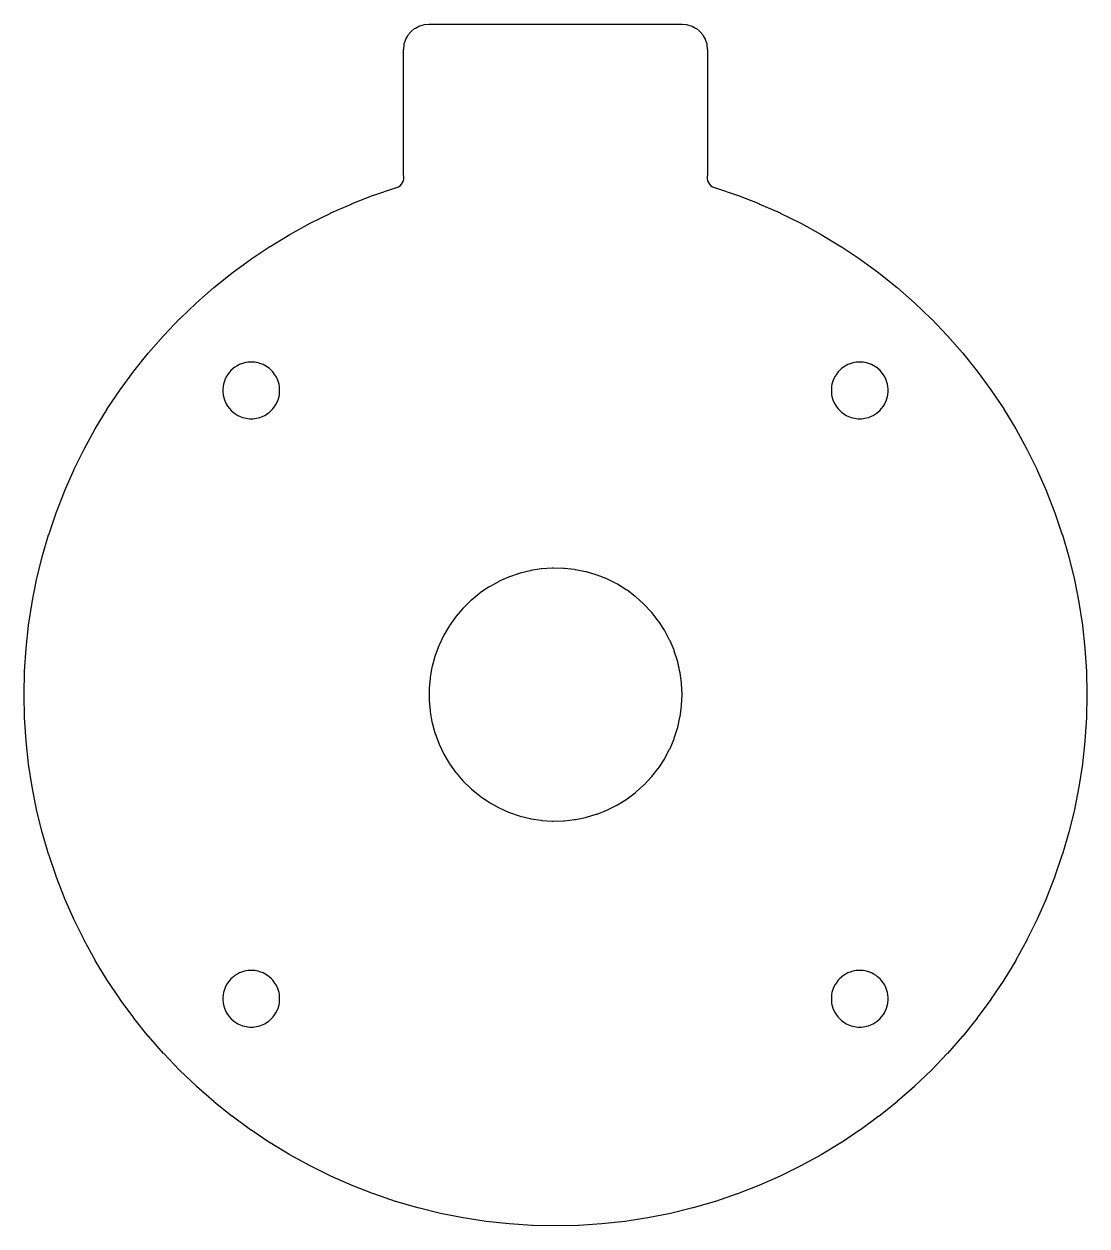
# Model space of a CAD drawing. Header units: millimetres. Extents: x -42 to 42, y -42 to 53.
import ezdxf

# ---------------------------------------------------------------- set-up
doc = ezdxf.new("R2010")
doc.units = ezdxf.units.MM
doc.layers.add('CUT', color=1, linetype='Continuous')

msp = doc.modelspace()

# ---------------------------------------------------------------- linework, layer by layer
at = {"layer": 'CUT'}
for points in [[(-12.5646, 40.0751), (-12.4179, 40.1341), (-12.2857, 40.2208), (-12.1732, 40.3318), (-12.0847, 40.4627), (-12.0236, 40.6085), (-11.9924, 40.7635), (-11.9923, 40.9215), (-11.9981, 40.9805), (-12, 41.0196), (-12, 50.9804), (-11.9981, 51.0195), (-11.9654, 51.3511), (-11.9502, 51.4278), (-11.8592, 51.7278), (-11.8292, 51.8), (-11.6815, 52.0765), (-11.638, 52.1415), (-11.4391, 52.3838), (-11.3838, 52.4391), (-11.1415, 52.638), (-11.0765, 52.6815), (-10.8, 52.8292), (-10.7278, 52.8592), (-10.4278, 52.9502), (-10.3511, 52.9654), (-10.0195, 52.9981), (-9.9804, 53), (9.9804, 53), (10.0195, 52.9981), (10.3511, 52.9654), (10.4278, 52.9502), (10.7278, 52.8592), (10.8, 52.8292), (11.0765, 52.6815), (11.1415, 52.638), (11.3838, 52.4391), (11.4391, 52.3838), (11.638, 52.1415), (11.6815, 52.0765), (11.8292, 51.8), (11.8592, 51.7278), (11.9502, 51.4278), (11.9654, 51.3511), (11.9981, 51.0195), (12, 50.9804), (12, 41.0196), (11.9981, 40.9805), (11.9923, 40.9215), (11.9924, 40.7635), (12.0236, 40.6085), (12.0847, 40.4627), (12.1732, 40.3318), (12.2857, 40.2208), (12.4179, 40.1341), (12.5646, 40.0751), (12.6213, 40.0586), (12.6379, 40.0533), (14.3566, 39.4699), (14.373, 39.4639), (16.0646, 38.8061), (16.0807, 38.7994), (17.742, 38.0684), (17.7578, 38.0611), (19.3856, 37.2583), (19.4011, 37.2503), (20.9923, 36.3773), (21.0075, 36.3685), (22.5591, 35.427), (22.5738, 35.4176), (24.083, 34.4092), (24.0972, 34.3992), (25.5609, 33.326), (25.5748, 33.3154), (26.9903, 32.1793), (27.0036, 32.1681), (28.3682, 30.9714), (28.3811, 30.9596), (29.6922, 29.7045), (29.7045, 29.6922), (30.9596, 28.3811), (30.9714, 28.3682), (32.1681, 27.0036), (32.1793, 26.9903), (33.3154, 25.5748), (33.326, 25.5609), (34.3992, 24.0972), (34.4092, 24.083), (35.4176, 22.5738), (35.427, 22.5591), (36.3685, 21.0075), (36.3773, 20.9923), (37.2503, 19.4011), (37.2583, 19.3856), (38.0611, 17.7578), (38.0684, 17.742), (38.7994, 16.0807), (38.8061, 16.0646), (39.4639, 14.373), (39.4699, 14.3566), (40.0533, 12.6379), (40.0586, 12.6213), (40.5664, 10.8788), (40.571, 10.8619), (41.0024, 9.0989), (41.0061, 9.0819), (41.3602, 7.3018), (41.3633, 7.2846), (41.6394, 5.4907), (41.6416, 5.4734), (41.8392, 3.6692), (41.8407, 3.6518), (41.9595, 1.8407), (41.9602, 1.8233), (41.9998, 0.0087), (41.9998, -0.0087), (41.9602, -1.8233), (41.9595, -1.8407), (41.8407, -3.6518), (41.8392, -3.6692), (41.6416, -5.4734), (41.6394, -5.4907), (41.3633, -7.2846), (41.3602, -7.3018), (41.0061, -9.0819), (41.0024, -9.0989), (40.571, -10.8619), (40.5664, -10.8788), (40.0586, -12.6213), (40.0533, -12.6379), (39.4699, -14.3566), (39.4639, -14.373), (38.8061, -16.0646), (38.7994, -16.0807), (38.0684, -17.742), (38.0611, -17.7578), (37.2583, -19.3856), (37.2503, -19.4011), (36.3773, -20.9923), (36.3685, -21.0075), (35.427, -22.5591), (35.4176, -22.5738), (34.4092, -24.083), (34.3992, -24.0972), (33.326, -25.5609), (33.3154, -25.5748), (32.1793, -26.9903), (32.1681, -27.0036), (30.9714, -28.3682), (30.9596, -28.3811), (29.7045, -29.6922), (29.6922, -29.7045), (28.3811, -30.9596), (28.3682, -30.9714), (27.0036, -32.1681), (26.9903, -32.1793), (25.5748, -33.3154), (25.5609, -33.326), (24.0972, -34.3992), (24.083, -34.4092), (22.5738, -35.4176), (22.5591, -35.427), (21.0075, -36.3685), (20.9923, -36.3773), (19.4011, -37.2503), (19.3856, -37.2583), (17.7578, -38.0611), (17.742, -38.0684), (16.0807, -38.7994), (16.0646, -38.8061), (14.373, -39.4639), (14.3566, -39.4699), (12.6379, -40.0533), (12.6213, -40.0586), (10.8788, -40.5664), (10.8619, -40.571), (9.0989, -41.0024), (9.0819, -41.0061), (7.3018, -41.3602), (7.2846, -41.3633), (5.4907, -41.6394), (5.4734, -41.6416), (3.6692, -41.8392), (3.6518, -41.8407), (1.8407, -41.9595), (1.8233, -41.9602), (0.0087, -41.9998), (-0.0087, -41.9998), (-1.8233, -41.9602), (-1.8407, -41.9595), (-3.6518, -41.8407), (-3.6692, -41.8392), (-5.4734, -41.6416), (-5.4907, -41.6394), (-7.2846, -41.3633), (-7.3018, -41.3602), (-9.0819, -41.0061), (-9.0989, -41.0024), (-10.8619, -40.571), (-10.8788, -40.5664), (-12.6213, -40.0586), (-12.6379, -40.0533), (-14.3566, -39.4699), (-14.373, -39.4639), (-16.0646, -38.8061), (-16.0807, -38.7994), (-17.742, -38.0684), (-17.7578, -38.0611), (-19.3856, -37.2583), (-19.4011, -37.2503), (-20.9923, -36.3773), (-21.0075, -36.3685), (-22.5591, -35.427), (-22.5738, -35.4176), (-24.083, -34.4092), (-24.0972, -34.3992), (-25.5609, -33.326), (-25.5748, -33.3154), (-26.9903, -32.1793), (-27.0036, -32.1681), (-28.3682, -30.9714), (-28.3811, -30.9596), (-29.6922, -29.7045), (-29.7045, -29.6922), (-30.9596, -28.3811), (-30.9714, -28.3682), (-32.1681, -27.0036), (-32.1793, -26.9903), (-33.3154, -25.5748), (-33.326, -25.5609), (-34.3992, -24.0972), (-34.4092, -24.083), (-35.4176, -22.5738), (-35.427, -22.5591), (-36.3685, -21.0075), (-36.3773, -20.9923), (-37.2503, -19.4011), (-37.2583, -19.3856), (-38.0611, -17.7578), (-38.0684, -17.742), (-38.7994, -16.0807), (-38.8061, -16.0646), (-39.4639, -14.373), (-39.4699, -14.3566), (-40.0533, -12.6379), (-40.0586, -12.6213), (-40.5664, -10.8788), (-40.571, -10.8619), (-41.0024, -9.0989), (-41.0061, -9.0819), (-41.3602, -7.3018), (-41.3633, -7.2846), (-41.6394, -5.4907), (-41.6416, -5.4734), (-41.8392, -3.6692), (-41.8407, -3.6518), (-41.9595, -1.8407), (-41.9602, -1.8233), (-41.9998, -0.0087), (-41.9998, 0.0087), (-41.9602, 1.8233), (-41.9595, 1.8407), (-41.8407, 3.6518), (-41.8392, 3.6692), (-41.6416, 5.4734), (-41.6394, 5.4907), (-41.3633, 7.2846), (-41.3602, 7.3018), (-41.0061, 9.0819), (-41.0024, 9.0989), (-40.571, 10.8619), (-40.5664, 10.8788), (-40.0586, 12.6213), (-40.0533, 12.6379), (-39.4699, 14.3566), (-39.4639, 14.373), (-38.8061, 16.0646), (-38.7994, 16.0807), (-38.0684, 17.742), (-38.0611, 17.7578), (-37.2583, 19.3856), (-37.2503, 19.4011), (-36.3773, 20.9923), (-36.3685, 21.0075), (-35.427, 22.5591), (-35.4176, 22.5738), (-34.4092, 24.083), (-34.3992, 24.0972), (-33.326, 25.5609), (-33.3154, 25.5748), (-32.1793, 26.9903), (-32.1681, 27.0036), (-30.9714, 28.3682), (-30.9596, 28.3811), (-29.7045, 29.6922), (-29.6922, 29.7045), (-28.3811, 30.9596), (-28.3682, 30.9714), (-27.0036, 32.1681), (-26.9903, 32.1793), (-25.5748, 33.3154), (-25.5609, 33.326), (-24.0972, 34.3992), (-24.083, 34.4092), (-22.5738, 35.4176), (-22.5591, 35.427), (-21.0075, 36.3685), (-20.9923, 36.3773), (-19.4011, 37.2503), (-19.3856, 37.2583), (-17.7578, 38.0611), (-17.742, 38.0684), (-16.0807, 38.7994), (-16.0646, 38.8061), (-14.373, 39.4639), (-14.3566, 39.4699), (-12.6379, 40.0533), (-12.6213, 40.0586)], [(-22.0956, 25.1597), (-22.1733, 25.2853), (-22.3342, 25.4983), (-22.4336, 25.6074), (-22.6309, 25.7872), (-22.7487, 25.8762), (-22.9757, 26.0167), (-23.1078, 26.0825), (-23.3568, 26.179), (-23.4988, 26.2194), (-23.7612, 26.2684), (-23.9082, 26.282), (-24.1751, 26.282), (-24.3221, 26.2684), (-24.5845, 26.2194), (-24.7265, 26.179), (-24.9754, 26.0825), (-25.1076, 26.0167), (-25.3345, 25.8762), (-25.4523, 25.7872), (-25.6496, 25.6074), (-25.7491, 25.4983), (-25.9099, 25.2853), (-25.9877, 25.1597), (-26.1067, 24.9208), (-26.16, 24.7831), (-26.233, 24.5264), (-26.2602, 24.3813), (-26.2848, 24.1154), (-26.2848, 23.9678), (-26.2602, 23.702), (-26.233, 23.5569), (-26.16, 23.3001), (-26.1067, 23.1625), (-25.9877, 22.9235), (-25.9099, 22.798), (-25.7491, 22.585), (-25.6496, 22.4759), (-25.4523, 22.296), (-25.3345, 22.2071), (-25.1076, 22.0665), (-24.9754, 22.0007), (-24.7265, 21.9043), (-24.5845, 21.8639), (-24.3221, 21.8149), (-24.1751, 21.8012), (-23.9082, 21.8012), (-23.7612, 21.8149), (-23.4988, 21.8639), (-23.3568, 21.9043), (-23.1078, 22.0007), (-22.9757, 22.0665), (-22.7487, 22.2071), (-22.6309, 22.296), (-22.4336, 22.4759), (-22.3342, 22.585), (-22.1733, 22.798), (-22.0956, 22.9235), (-21.9766, 23.1625), (-21.9233, 23.3001), (-21.8502, 23.5569), (-21.8231, 23.702), (-21.7985, 23.9678), (-21.7985, 24.1154), (-21.8231, 24.3813), (-21.8502, 24.5264), (-21.9233, 24.7831), (-21.9766, 24.9208)], [(25.7491, 25.4983), (25.6496, 25.6074), (25.4523, 25.7872), (25.3345, 25.8762), (25.1076, 26.0167), (24.9754, 26.0825), (24.7265, 26.179), (24.5845, 26.2194), (24.3221, 26.2684), (24.1751, 26.282), (23.9082, 26.282), (23.7612, 26.2684), (23.4988, 26.2194), (23.3568, 26.179), (23.1078, 26.0825), (22.9757, 26.0167), (22.7487, 25.8762), (22.6309, 25.7872), (22.4336, 25.6074), (22.3342, 25.4983), (22.1733, 25.2853), (22.0956, 25.1597), (21.9766, 24.9208), (21.9233, 24.7831), (21.8502, 24.5264), (21.8231, 24.3813), (21.7985, 24.1154), (21.7985, 23.9678), (21.8231, 23.702), (21.8502, 23.5569), (21.9233, 23.3001), (21.9766, 23.1625), (22.0956, 22.9235), (22.1733, 22.798), (22.3342, 22.585), (22.4336, 22.4759), (22.6309, 22.296), (22.7487, 22.2071), (22.9757, 22.0665), (23.1078, 22.0007), (23.3568, 21.9043), (23.4988, 21.8639), (23.7612, 21.8149), (23.9082, 21.8012), (24.1751, 21.8012), (24.3221, 21.8149), (24.5845, 21.8639), (24.7265, 21.9043), (24.9754, 22.0007), (25.1076, 22.0665), (25.3345, 22.2071), (25.4523, 22.296), (25.6496, 22.4759), (25.7491, 22.585), (25.9099, 22.798), (25.9877, 22.9235), (26.1067, 23.1625), (26.16, 23.3001), (26.233, 23.5569), (26.2602, 23.702), (26.2848, 23.9678), (26.2848, 24.1154), (26.2602, 24.3813), (26.233, 24.5264), (26.16, 24.7831), (26.1067, 24.9208), (25.9877, 25.1597), (25.9099, 25.2853)], [(9.0507, 4.2492), (9.0204, 4.3131), (8.6397, 5.0324), (8.6039, 5.0935), (8.1611, 5.7763), (8.12, 5.8339), (7.6187, 6.475), (7.5727, 6.5288), (7.0166, 7.123), (6.966, 7.1725), (6.3596, 7.7152), (6.3049, 7.7601), (5.6529, 8.2471), (5.5944, 8.2869), (4.9019, 8.7144), (4.8401, 8.7489), (4.1125, 9.1136), (4.0479, 9.1425), (3.291, 9.4414), (3.224, 9.4644), (2.4436, 9.6953), (2.375, 9.7123), (1.5772, 9.8733), (1.5073, 9.8842), (0.6984, 9.9741), (0.6278, 9.9788), (-0.1858, 9.9968), (-0.2566, 9.9952), (-1.0686, 9.9412), (-1.1389, 9.9334), (-1.943, 9.8079), (-2.0124, 9.7939), (-2.8022, 9.5978), (-2.8701, 9.5777), (-3.6395, 9.3126), (-3.7054, 9.2866), (-4.4483, 8.9545), (-4.5116, 8.9227), (-5.2223, 8.5263), (-5.2825, 8.4891), (-5.9554, 8.0314), (-6.0121, 7.989), (-6.6419, 7.4736), (-6.6947, 7.4264), (-7.2765, 6.8573), (-7.3248, 6.8056), (-7.854, 6.1874), (-7.8976, 6.1316), (-8.3702, 5.469), (-8.4087, 5.4097), (-8.8208, 4.7079), (-8.8539, 4.6453), (-9.2023, 3.9099), (-9.2298, 3.8446), (-9.5119, 3.0813), (-9.5334, 3.0139), (-9.747, 2.2286), (-9.7625, 2.1595), (-9.9058, 1.3584), (-9.9152, 1.2883), (-9.9871, 0.4776), (-9.9902, 0.4069), (-9.9902, -0.4069), (-9.9871, -0.4776), (-9.9152, -1.2883), (-9.9058, -1.3584), (-9.7625, -2.1595), (-9.747, -2.2286), (-9.5334, -3.0139), (-9.5119, -3.0813), (-9.2298, -3.8446), (-9.2023, -3.9099), (-8.8539, -4.6453), (-8.8208, -4.7079), (-8.4087, -5.4097), (-8.3702, -5.469), (-7.8976, -6.1316), (-7.854, -6.1874), (-7.3248, -6.8056), (-7.2765, -6.8573), (-6.6947, -7.4264), (-6.6419, -7.4736), (-6.0121, -7.989), (-5.9554, -8.0314), (-5.2825, -8.4891), (-5.2223, -8.5263), (-4.5116, -8.9227), (-4.4483, -8.9545), (-3.7054, -9.2866), (-3.6395, -9.3126), (-2.8701, -9.5777), (-2.8022, -9.5978), (-2.0124, -9.7939), (-1.943, -9.8079), (-1.1389, -9.9334), (-1.0686, -9.9412), (-0.2566, -9.9952), (-0.1858, -9.9968), (0.6278, -9.9788), (0.6984, -9.9741), (1.5073, -9.8842), (1.5772, -9.8733), (2.375, -9.7123), (2.4436, -9.6953), (3.224, -9.4644), (3.291, -9.4414), (4.0479, -9.1425), (4.1125, -9.1136), (4.8401, -8.7489), (4.9019, -8.7144), (5.5944, -8.2869), (5.6529, -8.2471), (6.3049, -7.7601), (6.3596, -7.7152), (6.966, -7.1725), (7.0166, -7.123), (7.5727, -6.5288), (7.6187, -6.475), (8.12, -5.8339), (8.1611, -5.7763), (8.6039, -5.0935), (8.6397, -5.0324), (9.0204, -4.3131), (9.0507, -4.2492), (9.3663, -3.499), (9.3908, -3.4326), (9.6389, -2.6575), (9.6574, -2.5892), (9.836, -1.7952), (9.8485, -1.7256), (9.9562, -0.9189), (9.9624, -0.8484), (9.9984, -0.0354), (9.9984, 0.0354), (9.9624, 0.8484), (9.9562, 0.9189), (9.8485, 1.7256), (9.836, 1.7952), (9.6574, 2.5892), (9.6389, 2.6575), (9.3908, 3.4326), (9.3663, 3.499)], [(-21.9233, -23.3001), (-21.9766, -23.1625), (-22.0956, -22.9235), (-22.1733, -22.798), (-22.3342, -22.585), (-22.4336, -22.4759), (-22.6309, -22.296), (-22.7487, -22.2071), (-22.9757, -22.0665), (-23.1078, -22.0007), (-23.3568, -21.9043), (-23.4988, -21.8639), (-23.7612, -21.8149), (-23.9082, -21.8012), (-24.1751, -21.8012), (-24.3221, -21.8149), (-24.5845, -21.8639), (-24.7265, -21.9043), (-24.9754, -22.0007), (-25.1076, -22.0665), (-25.3345, -22.2071), (-25.4523, -22.296), (-25.6496, -22.4759), (-25.7491, -22.585), (-25.9099, -22.798), (-25.9877, -22.9235), (-26.1067, -23.1625), (-26.16, -23.3001), (-26.233, -23.5569), (-26.2602, -23.702), (-26.2848, -23.9678), (-26.2848, -24.1154), (-26.2602, -24.3813), (-26.233, -24.5264), (-26.16, -24.7831), (-26.1067, -24.9208), (-25.9877, -25.1597), (-25.9099, -25.2853), (-25.7491, -25.4983), (-25.6496, -25.6074), (-25.4523, -25.7872), (-25.3345, -25.8762), (-25.1076, -26.0167), (-24.9754, -26.0825), (-24.7265, -26.179), (-24.5845, -26.2194), (-24.3221, -26.2684), (-24.1751, -26.282), (-23.9082, -26.282), (-23.7612, -26.2684), (-23.4988, -26.2194), (-23.3568, -26.179), (-23.1078, -26.0825), (-22.9757, -26.0167), (-22.7487, -25.8762), (-22.6309, -25.7872), (-22.4336, -25.6074), (-22.3342, -25.4983), (-22.1733, -25.2853), (-22.0956, -25.1597), (-21.9766, -24.9208), (-21.9233, -24.7831), (-21.8502, -24.5264), (-21.8231, -24.3813), (-21.7985, -24.1154), (-21.7985, -23.9678), (-21.8231, -23.702), (-21.8502, -23.5569)], [(26.2602, -23.702), (26.233, -23.5569), (26.16, -23.3001), (26.1067, -23.1625), (25.9877, -22.9235), (25.9099, -22.798), (25.7491, -22.585), (25.6496, -22.4759), (25.4523, -22.296), (25.3345, -22.2071), (25.1076, -22.0665), (24.9754, -22.0007), (24.7265, -21.9043), (24.5845, -21.8639), (24.3221, -21.8149), (24.1751, -21.8012), (23.9082, -21.8012), (23.7612, -21.8149), (23.4988, -21.8639), (23.3568, -21.9043), (23.1078, -22.0007), (22.9757, -22.0665), (22.7487, -22.2071), (22.6309, -22.296), (22.4336, -22.4759), (22.3342, -22.585), (22.1733, -22.798), (22.0956, -22.9235), (21.9766, -23.1625), (21.9233, -23.3001), (21.8502, -23.5569), (21.8231, -23.702), (21.7985, -23.9678), (21.7985, -24.1154), (21.8231, -24.3813), (21.8502, -24.5264), (21.9233, -24.7831), (21.9766, -24.9208), (22.0956, -25.1597), (22.1733, -25.2853), (22.3342, -25.4983), (22.4336, -25.6074), (22.6309, -25.7872), (22.7487, -25.8762), (22.9757, -26.0167), (23.1078, -26.0825), (23.3568, -26.179), (23.4988, -26.2194), (23.7612, -26.2684), (23.9082, -26.282), (24.1751, -26.282), (24.3221, -26.2684), (24.5845, -26.2194), (24.7265, -26.179), (24.9754, -26.0825), (25.1076, -26.0167), (25.3345, -25.8762), (25.4523, -25.7872), (25.6496, -25.6074), (25.7491, -25.4983), (25.9099, -25.2853), (25.9877, -25.1597), (26.1067, -24.9208), (26.16, -24.7831), (26.233, -24.5264), (26.2602, -24.3813), (26.2848, -24.1154), (26.2848, -23.9678)]]:
    msp.add_lwpolyline(points, close=True, dxfattribs=at)

doc.saveas('drawing.dxf')
